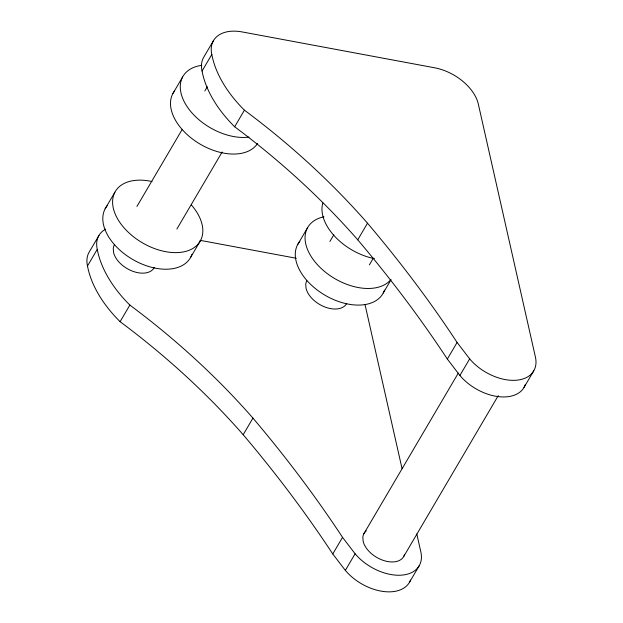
<?xml version="1.0" encoding="UTF-8"?>
<svg xmlns="http://www.w3.org/2000/svg" width="623" height="623" viewBox="0 0 623 623"><rect width="100%" height="100%" fill="white"/><g stroke="black" fill="none" stroke-linecap="round" stroke-linejoin="round"><path stroke-width="0.93" d="M105.139 208.806L114.905 192.196M172.836 93.637L182.601 77.026M98.893 235.572L89.128 252.183A40.978 25.45 30.4 0 0 87.493 265.966A112.911 70.126 30.4 0 0 120.099 321.686A546.573 339.488 30.4 0 1 243.188 434.722A1049.856 652.086 30.4 0 1 332.768 553.964L345.337 570.388A40.978 25.45 30.4 0 0 382.522 591.367A40.978 25.45 30.4 0 0 410.534 580.075M213.455 40.666L203.69 57.277A40.978 25.45 30.4 0 0 202.054 71.061A112.911 70.126 30.4 0 0 234.661 126.781A546.573 339.488 30.4 0 1 357.742 239.816A1049.856 652.086 30.4 0 1 447.33 359.058L459.899 375.482A40.978 25.45 30.4 0 0 497.684 396.547A40.978 25.45 30.4 0 0 525.376 384.375M87.493 265.966L97.258 249.348A40.978 25.45 30.4 0 1 105.653 229.139M202.054 71.061L211.812 54.45A40.978 25.45 30.4 0 1 242.191 31.937L434.675 67.798A40.978 25.45 30.4 0 1 478.332 104.103L535.414 357.034A40.978 25.45 30.4 0 1 514.396 380.334A40.978 25.45 30.4 0 1 469.664 358.871L457.095 342.448A1049.856 652.086 30.4 0 0 367.508 223.205A546.573 339.488 30.4 0 0 244.426 110.17A112.911 70.126 30.4 0 1 211.812 54.45M136.928 206.454L182.196 129.452M204.827 90.942L207.288 86.761M120.099 321.686L129.864 305.075A112.911 70.126 30.4 0 1 97.258 249.348M234.661 126.781L244.426 110.17M176.877 229.03L222.138 152.02M190.739 257.174L200.505 240.564M297.623 244.668L307.388 228.057M329.902 241.483L333.842 234.785M243.188 434.722L252.946 418.111A546.573 339.488 30.4 0 0 129.864 305.075M357.742 239.816L367.508 223.205M369.361 264.892L373.294 258.195M383.223 293.044L391.034 279.75M332.768 553.964L342.533 537.345A1049.856 652.086 30.4 0 0 252.946 418.111M447.33 359.058L457.095 342.448M363.863 533.755L458.333 373.045M345.337 570.388L355.102 553.777L342.533 537.345M459.899 375.482L469.664 358.871M403.813 556.331L498.275 395.613M409.451 582.334L419.217 565.723M524.013 387.428L533.779 370.817M200.053 240.33L296.291 258.265M365.055 304.694L402.037 468.582M416.795 533.942L420.852 551.939A40.978 25.45 30.4 0 1 399.834 575.239A40.978 25.45 30.4 0 1 355.102 553.777M404.514 554.587A22.95 14.251 30.4 0 1 383.939 560.607A22.95 14.251 30.4 0 1 363.201 541.574L362.82 537.408A22.95 14.251 30.4 0 1 366.277 530.882M346.723 303.401A22.95 14.251 30.4 0 1 325.471 307.209A22.95 14.251 30.4 0 1 306.119 288.636L305.729 284.47A22.95 14.251 30.4 0 1 306.781 280.825M374.462 258.631A49.17 30.543 30.4 0 1 322.807 202.997M390.753 279.75A49.17 30.543 30.4 0 1 321.04 268.365A49.17 30.543 30.4 0 1 323.976 216.804M384.484 290.084A49.17 30.543 30.4 0 1 325.556 295.543A49.17 30.543 30.4 0 1 299.858 241.35M154.247 267.532A22.95 14.251 30.4 0 1 132.987 271.34A22.95 14.251 30.4 0 1 113.635 252.774L113.254 248.608A22.95 14.251 30.4 0 1 114.297 244.964M248.99 137.091A49.17 30.543 30.4 0 1 186.931 106.354A49.17 30.543 30.4 0 1 201.805 65.329M257.626 143.383A49.17 30.543 30.4 0 1 198.013 142.846A49.17 30.543 30.4 0 1 174.565 90.942M191.495 205.092A49.17 30.543 30.4 0 1 180.327 252.385A49.17 30.543 30.4 0 1 114.951 213.409A49.17 30.543 30.4 0 1 152.028 181.558M192.001 254.223A49.17 30.543 30.4 0 1 133.073 259.674A49.17 30.543 30.4 0 1 107.374 205.489"/></g></svg>
